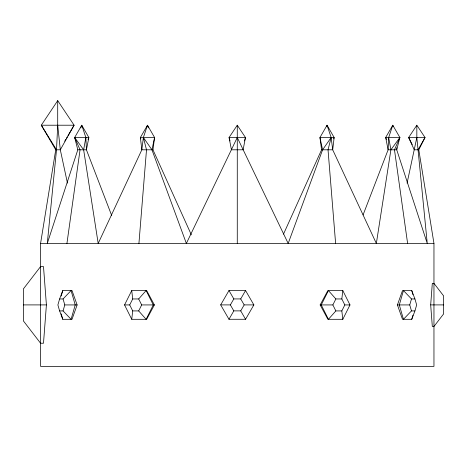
<?xml version="1.0" encoding="UTF-8"?>
<svg xmlns="http://www.w3.org/2000/svg" width="467" height="467" viewBox="0 0 467 467"><rect width="100%" height="100%" fill="white"/><g stroke="black" fill="none" stroke-linecap="round" stroke-linejoin="round"><path stroke-width="0.7" d="M396.757 147.63L396.734 149.802L427.258 243.441L416.833 137.508L416.833 125.214L425.028 137.508L418.8 149.802L433.96 243.441L433.96 366.367L40.576 366.367L40.576 243.441L55.736 149.802L41.312 125.214L57.704 100.633L74.095 125.214L60.307 149.802L67.458 183.14M393.232 126.58L392.776 125.214L385.678 137.508L388.112 149.802L396.734 149.802L399.875 137.508L392.776 125.214L388.678 137.508L388.112 149.802L363.069 214.943M111.73 215.62L86.424 149.802L88.858 137.508L81.76 125.214L74.662 137.508L77.802 149.802L47.284 243.441L56.507 149.802L57.704 125.214L57.704 100.633M46.408 304.904L43.495 343.233L40.576 343.233L23.35 320.847L23.35 288.962L40.576 266.581L43.495 266.581L46.408 304.904L23.35 304.904M430.679 304.904L432.319 283.346L433.96 283.346L443.65 295.938L443.65 313.871L433.96 326.462L432.319 326.462L430.679 304.904L443.65 304.904M138.927 243.441L146.504 149.802L143.387 137.508L147.484 125.214L154.583 137.508L152.966 149.802L191.336 234.808M131.741 319.305L132.704 310.917L129.715 304.933L132.704 298.956L131.741 290.562L146.656 290.562L154.39 304.933L146.656 319.305L131.741 319.305L124.549 304.933L131.741 290.562M342.801 319.305L341.832 310.917L344.821 304.933L341.832 298.956L342.801 290.562L327.881 290.562L320.152 304.933L327.881 319.305L342.801 319.305L349.987 304.933L342.801 290.562M66.933 243.441L80.055 149.802L74.662 137.508L88.858 137.508L88.006 139.452M388.678 137.508L390.897 149.802L376.349 243.441L332.708 149.802L331.15 137.508L327.052 125.214L319.953 137.508L321.576 149.802L283.498 234.142M335.615 243.441L328.032 149.802L331.15 137.508L322.592 149.802L288.174 243.441L237.271 137.508L186.362 243.441L151.944 149.802L143.387 137.508L141.828 149.802L98.187 243.441L83.646 149.802L85.858 137.508L81.76 125.214L80.849 127.946M416.833 137.508L407.078 183.14M151.944 149.802L154.583 137.508L140.386 137.508L141.828 149.802L152.966 149.802M244.527 140.923L245.467 137.508L237.271 125.214L229.075 137.508L231.428 149.802L243.109 149.802L245.467 137.508L229.075 137.508L230.009 140.923M59.607 298.956L57.885 304.933L59.607 310.917L62.782 319.305L72.023 319.305L77.119 304.933L72.023 290.562L62.782 290.562L59.607 298.956L63.063 298.956L71.077 290.562L75.228 304.933L71.077 319.305L63.063 310.917L59.607 310.917M61.2 296.037L62.782 290.562M63.063 310.917L64.785 304.933L63.063 298.956M411.474 310.917L409.752 304.933L411.474 298.956L403.459 290.562L399.308 304.933L403.459 319.305L411.474 310.917L414.929 310.917L416.657 304.933L414.929 298.956L411.754 290.562L402.513 290.562L397.417 304.933L402.513 319.305L411.754 319.305L414.929 310.917M411.754 319.305L412.939 315.202M326.596 126.58L327.052 125.214L334.15 137.508L332.708 149.802L321.576 149.802M333.677 138.874L334.15 137.508L319.953 137.508L322.592 149.802M386.53 139.452L385.678 137.508L399.875 137.508L394.481 149.802L407.609 243.441M132.704 310.917L138.681 310.917L141.67 304.933L138.681 298.956L132.704 298.956M341.832 310.917L335.855 310.917L332.866 304.933L335.855 298.956L341.832 298.956M418.029 149.802L425.028 137.508L408.637 137.508L414.235 149.802L418.8 149.802M220.675 304.904L228.97 290.532L245.566 290.532L253.867 304.904L245.566 319.276L228.97 319.276L220.675 304.904L230.365 304.904L233.815 298.927L228.97 290.532M228.97 319.276L233.815 310.882L240.721 310.882L245.566 319.276M253.867 304.904L244.171 304.904L240.721 298.927L245.566 290.532M240.721 310.882L244.171 304.904M64.72 141.197L65.8 139.353M66.524 138.121L67.242 136.895M67.966 135.663L74.095 125.214L41.312 125.214L56.507 149.802M416.833 125.214L408.637 137.508L412.244 144.624M390.897 149.802L399.875 137.508M138.681 298.956L146.113 290.562L153.299 304.933L146.113 319.305L138.681 310.917M335.855 310.917L328.429 319.305L321.243 304.933L328.429 290.562L335.855 298.956M55.736 149.802L60.307 149.802L57.704 125.214M77.802 149.802L86.424 149.802L85.858 137.508M40.576 243.441L433.96 243.441M233.815 298.927L240.721 298.927M411.474 298.956L414.929 298.956M64.785 304.933L77.119 304.933M124.549 304.933L129.715 304.933M141.67 304.933L154.39 304.933M320.152 304.933L332.866 304.933M344.821 304.933L349.987 304.933M397.417 304.933L409.752 304.933M74.662 137.508L83.646 149.802M230.365 304.904L233.815 310.882M140.859 138.874L140.386 137.508L147.484 125.214L148.395 127.946M411.754 290.562L412.939 294.671M61.2 313.83L62.782 319.305M237.271 125.214L237.271 243.441"/></g></svg>
